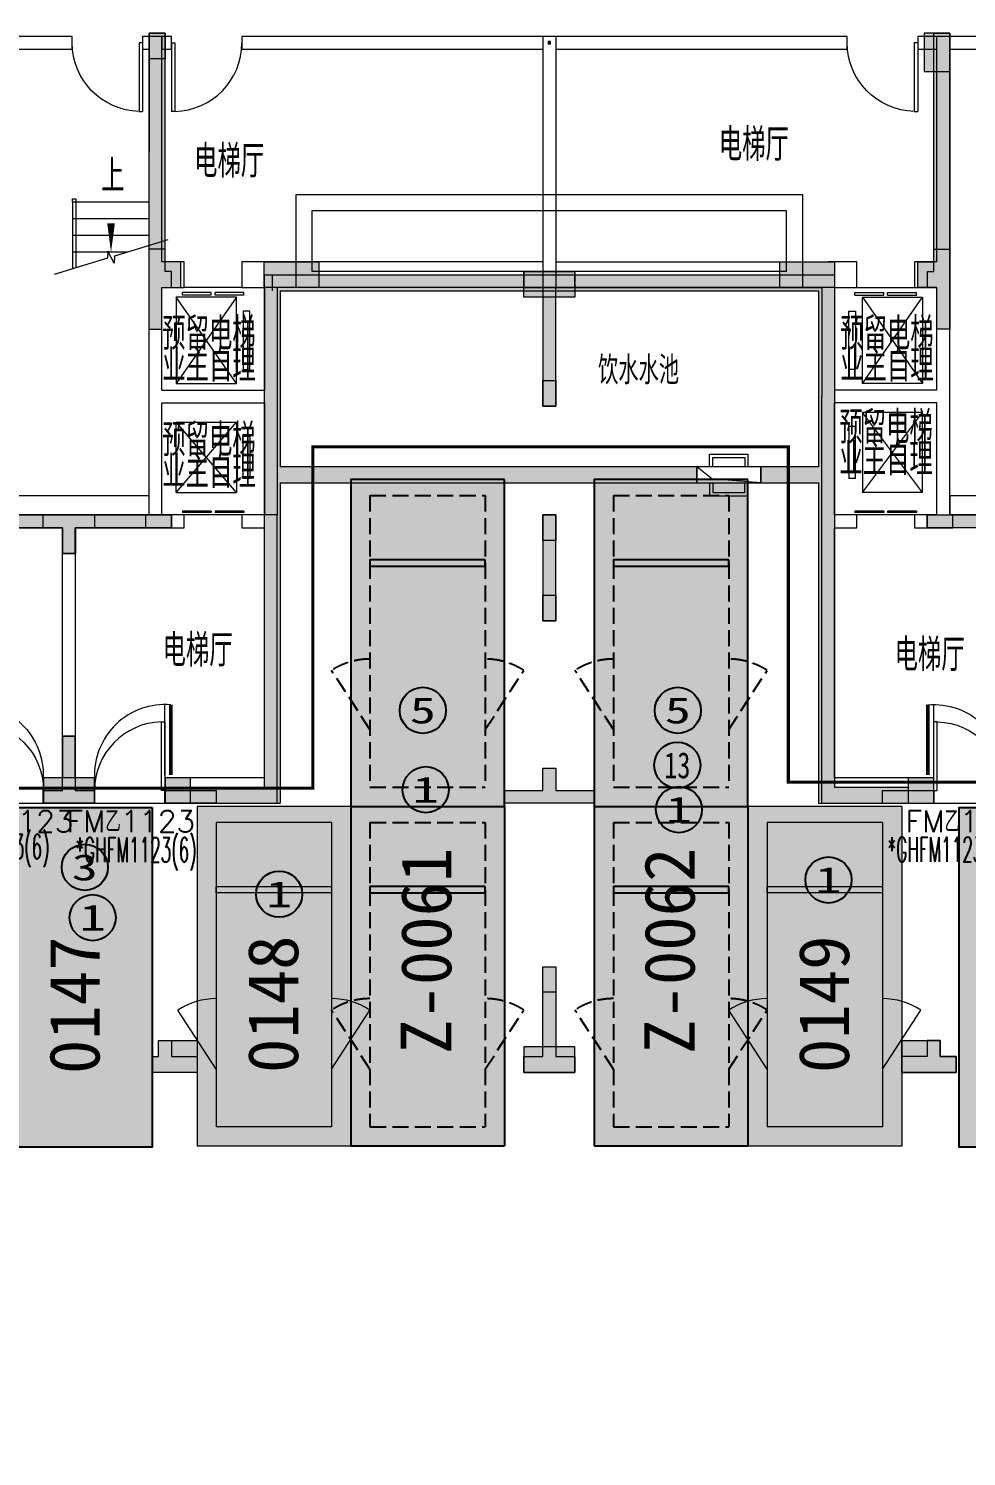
# Model space of a CAD drawing. Extents: x -264757 to 1033689, y 4049843 to 4347093.
# Drawn here: x -82086 to -67445, y 4205315 to 4227600 of the extents above; entities that cross this region are included whole.
import ezdxf
from ezdxf.enums import TextEntityAlignment as Align

# ---------------------------------------------------------------- set-up
doc = ezdxf.new("R2010")
doc.units = 0
doc.header["$LTSCALE"] = 1000
doc.header["$MEASUREMENT"] = 0
doc.linetypes.add('AX-01DK-PB01$1$A-001-车位参照B1$0$A-001-车位参照B1$0$A-001-车位参照B1$0$A-H4-001-基本图形$0$A-001-车位B1$0$DASH', pattern=[0.35, 0.25, -0.1])
doc.linetypes.add('DASH', pattern=[0.35, 0.25, -0.1])
doc.layers.get('0').update_dxf_attribs({"color": 8})
for name, color, linetype in [('AX-01DK-PB01$0$A-2-Text', 8, 'Continuous'), ('AX-01DK-PB01$0$AX-03CK-02-PB01$0$AX-03CK-02-PB01$0$PUB_HATCH', 8, 'Continuous'), ('PUB_HATCH', 8, 'Continuous'), ('不利因素13-紧邻铁爬梯', 7, 'Continuous'), ('不利因素3-紧邻房间出入口', 7, 'Continuous'), ('不利因素5-单面靠墙', 7, 'Continuous'), ('不利因素9-坡道上停车', 7, 'Continuous'), ('不可售车位', 255, 'Continuous'), ('子母车位', 7, 'Continuous'), ('普通车位', 7, 'Continuous')]:
    doc.layers.add(name, color=color, linetype=linetype)
doc.layers.add('AX-01DK-PB01$0$AX-001DK-01-PB01-02$0$A-3-WinF(Text)', color=8, linetype='Continuous', plot=False)
doc.layers.add('AX-01DK-PB01$0$AX-03CK-02-PB01$0$AX-03CK-02-PB01$0$WINDOW_TEXT', color=8, linetype='Continuous', plot=False)
doc.layers.add('无关图层', color=8, linetype='Continuous', lineweight=0)
doc.layers.add('车位归属楼栋范围线', color=7, linetype='Continuous', true_color=0x19e6c7)
doc.styles.add('AX-01DK-PB01$0$_TCH_DIM', font='SIMPLEX', dxfattribs={"bigfont": 'GBCBIG'})
doc.styles.add('AX-01DK-PB01$0$AX-001DK-01-PB01-02$0$_TCH_WINDOW', font='SIMPLEX', dxfattribs={"bigfont": 'GBCBIG'})
doc.styles.add('AX-01DK-PB01$0$AX-03CK-02-PB01$0$AX-03CK-02-PB01$0$_TCH_DIM', font='SIMPLEX', dxfattribs={"bigfont": 'GBCBIG'})
doc.styles.add('AX-01DK-PB01$0$AX-03CK-02-PB01$0$AX-03CK-02-PB01$0$_TCH_DIM_T3', font='SIMPLEX', dxfattribs={"width": 0.705882, "bigfont": 'GBCBIG'})
doc.styles.add('AX-01DK-PB01$0$Standard', font='gbenor.shx', dxfattribs={"bigfont": 'gbcbig.shx'})
doc.styles.add('AX-ACK-BIANH1$0$黑体', font='simhei.ttf')
doc.styles.add('AX-ACK-P01-WALL$0$黑体', font='simhei.ttf')
doc.styles.add('SX-ACK-PB01-WNC-ALL$0$黑体', font='simhei.ttf')
doc.styles.add('黑体', font='simhei.ttf')

# ---------------------------------------------------------------- blocks, each defined once
blk = doc.blocks.new('SX-ACK-PB01-WNC-ALL$0$20200722.21182536')
at = {"layer": '不利因素3-紧邻房间出入口', "true_color": 0xe4d218}
h = blk.add_hatch(color=52, dxfattribs=at)
h.dxf.hatch_style = 1
edge = h.paths.add_edge_path()
edge.add_arc((360, 360), 360, 0, 360)
at = {"layer": '不利因素3-紧邻房间出入口'}
blk.add_circle((360, 360), 360, dxfattribs=at)
at = {"layer": '不利因素3-紧邻房间出入口', "style": 'SX-ACK-PB01-WNC-ALL$0$黑体', "width": 1.390625}
blk.add_text('3', height=407, dxfattribs=at).set_placement((156, 156), (564, 156), align=Align.FIT)
blk = doc.blocks.new('SX-ACK-PB01-WNC-ALL$0$20200722.21183209')
at = {"layer": '不利因素5-单面靠墙', "true_color": 0x6d711d}
h = blk.add_hatch(color=66, dxfattribs=at)
h.dxf.hatch_style = 1
edge = h.paths.add_edge_path()
edge.add_arc((360, 360), 360, 0, 360)
at = {"layer": '不利因素5-单面靠墙'}
blk.add_circle((360, 360), 360, dxfattribs=at)
at = {"layer": '不利因素5-单面靠墙', "style": 'SX-ACK-PB01-WNC-ALL$0$黑体', "width": 1.390625}
blk.add_text('5', height=407, dxfattribs=at).set_placement((156, 156), (564, 156), align=Align.FIT)
blk = doc.blocks.new('20200722.22094563')
at = {"layer": '不利因素13-紧邻铁爬梯', "true_color": 0x9bc530}
h = blk.add_hatch(color=62, dxfattribs=at)
h.dxf.hatch_style = 1
edge = h.paths.add_edge_path()
edge.add_arc((360, 360), 360, 0, 360)
at = {"layer": '不利因素13-紧邻铁爬梯'}
blk.add_circle((360, 360), 360, dxfattribs=at)
at = {"layer": '不利因素13-紧邻铁爬梯', "style": '黑体', "width": 0.695313}
blk.add_text('13', height=407.3, dxfattribs=at).set_placement((156, 156), (564, 156), align=Align.FIT)
blk = doc.blocks.new('销控车位')
at = {"layer": '不可售车位', "true_color": 0x757b8a}
h = blk.add_hatch(color=8, dxfattribs=at)
h.dxf.hatch_style = 1
h.paths.add_polyline_path([(2400, 0), (2400, -5300), (0, -5300), (0, 0)])
at = {"layer": '不可售车位', "color": 8, "true_color": 0x757b8a}
blk.add_lwpolyline([(2400, 0), (2400, -5300), (0, -5300), (0, 0)], close=True, dxfattribs=at)
blk = doc.blocks.new('A$C2E116D47')
at = {"layer": '无关图层'}
for p, q in [((0, 600), (0, 0)), ((200, 600), (0, 600)), ((50, 550), (50, 50)), ((200, 550), (50, 550)), ((50, 50), (200, 50)), ((0, 0), (200, 0))]:
    blk.add_line(p, q, dxfattribs=at)
blk = doc.blocks.new('fasdfasdfasdfasdfasdf')
at = {"layer": '不利因素9-坡道上停车', "true_color": 0xe0aa15}
h = blk.add_hatch(color=42, dxfattribs=at)
h.dxf.hatch_style = 1
edge = h.paths.add_edge_path()
edge.add_arc((-119587, 4058555), 720, 0, 360)
at = {"layer": '不利因素9-坡道上停车'}
blk.add_circle((-119587, 4058555), 720, dxfattribs=at)
at = {"layer": '不利因素9-坡道上停车', "style": 'AX-ACK-P01-WALL$0$黑体', "width": 1.390625}
blk.add_text('1', height=815, dxfattribs=at).set_placement((-119994, 4058148), (-119180, 4058148), align=Align.FIT)
blk = doc.blocks.new('AX-01DK-PB01$0$AX-001DK-01-PP01$0$AX-001DK-01-PP01$0$$DORLIB2D$00000127')
at = {"layer": '无关图层'}
for points in [[(-0.533, 0.795), (-0.533, 0.69)], [(-0.033, 0.795), (-0.533, 0.795)], [(-0.033, 0.795), (-0.033, 0.69)], [(0.533, 0.795), (0.033, 0.795)], [(0.033, 0.795), (0.033, 0.69)], [(0.533, 0.795), (0.533, 0.69)], [(-0.033, 0.69), (-0.533, 0.69)], [(0.5, 0.5), (-0.5, 0.5)], [(0.533, 0.69), (0.033, 0.69)]]:
    blk.add_lwpolyline(points, dxfattribs=at)
blk = doc.blocks.new('AX-01DK-PB01$0$$DorLib2D$00000001')
at = {"layer": '无关图层'}
for p, q in [((0.45, 0.975), (0.5, 0.975)), ((0.45, 0), (0.45, 0.975)), ((0.5, 0), (0.5, 0.975)), ((0.5, 0), (0.45, 0))]:
    blk.add_line(p, q, dxfattribs=at)
at = {"layer": '无关图层', "lineweight": 13}
blk.add_arc((0.475, 0), 0.975, 91.4693, 180, dxfattribs=at)
blk = doc.blocks.new('AX-01DK-PB01$0$AX-03CK-02-PB01$0$AX-03CK-02-PB01$0$$U_DORLIB2D$00000009')
at = {"layer": '无关图层'}
blk.add_line((0.5, 0.219), (0.5, 1.213), dxfattribs=at)
at = {"layer": '无关图层', "const_width": 0.05}
blk.add_lwpolyline([(0.583, 0.219), (0.583, 1.219)], dxfattribs=at)
at = {"layer": '无关图层'}
blk.add_arc((0.5, 0.219), 1.001, 85.224, 182.3859, dxfattribs=at)
blk = doc.blocks.new('_FZH')
blk.add_lwpolyline([(-0.5, -0.5), (0.5, -0.5), (0.5, 0.5), (-0.5, 0.5)], close=True)
at = {"layer": 'PUB_HATCH'}
blk.add_solid([(-0.5, -0.5), (0.5, -0.5), (-0.5, 0.5), (0.5, 0.5)], dxfattribs=at)
blk = doc.blocks.new('A$C7e5eb487')
at = {"layer": '普通车位', "true_color": 0xf18f8e}
h = blk.add_hatch(color=11, dxfattribs=at)
h.dxf.hatch_style = 1
h.paths.add_polyline_path([(2400, 0), (2400, -5300), (0, -5300), (0, 0)])
blk = doc.blocks.new('A$C741380cb')
at = {"layer": '子母车位', "true_color": 0x0617f9}
h = blk.add_hatch(color=5, dxfattribs=at)
h.dxf.hatch_style = 1
h.paths.add_polyline_path([(2400, 0), (2400, -10400), (0, -10400), (0, 0)])

msp = doc.modelspace()

# ---------------------------------------------------------------- hatches: boundary and pattern name
at = {"layer": 'AX-01DK-PB01$0$AX-03CK-02-PB01$0$AX-03CK-02-PB01$0$PUB_HATCH'}
for points in [[(-78156.2, 4223508), (-78406.2, 4223758), (-78406.2, 4220633), (-78239.5, 4220633), (-78156.2, 4220758)], [(-78406.2, 4223758), (-78156.2, 4223508), (-69756.4, 4223507.1), (-69506.4, 4223757)], [(-78285.3, 4223508), (-78281.2, 4223508), (-78281.2, 4223758), (-78285.2, 4223758)], [(-69506.4, 4223757), (-69756.4, 4223507.1), (-69756.4, 4220758), (-69673, 4220633), (-69506.4, 4220633)], [(-78239.5, 4220633), (-78406.2, 4220633), (-78406.2, 4215758.4), (-78156.2, 4215508.5), (-78156.2, 4220508)], [(-78156.2, 4220508), (-71656.5, 4220508), (-71656.5, 4220758), (-78156.2, 4220758), (-78239.5, 4220633)], [(-69756.4, 4220758), (-70656.5, 4220758), (-70656.5, 4220508), (-69756.4, 4220508), (-69673, 4220633)], [(-69673, 4220633), (-69756.4, 4220508), (-69756.4, 4215507.5), (-69506.4, 4215757.6), (-69506.4, 4220633)], [(-81856.8, 4215507.9), (-81056.4, 4215508.1), (-81056.4, 4215908.1), (-81856.9, 4215907.9)], [(-79956.4, 4215907.8), (-79731.4, 4215907.9), (-79731.4, 4215908.2), (-79956.4, 4215908.2)], [(-79731.4, 4215508.6), (-79956.3, 4215508.5), (-79956.4, 4215907.8), (-79956.4, 4215508.2), (-79731.4, 4215508.2)], [(-79556.2, 4215758.3), (-79556.1, 4215508.6), (-79731.4, 4215508.6), (-79731.4, 4215508.2), (-78156.2, 4215508.5), (-78406.2, 4215758.4)], [(-68180.7, 4215508.1), (-68355.7, 4215508.1), (-68355.7, 4215757.7), (-69506.4, 4215757.6), (-69756.4, 4215507.5), (-68180.7, 4215507.8)], [(-67955.9, 4215507.8), (-67955.9, 4215508.1), (-68180.7, 4215508.1), (-68180.7, 4215507.8)]]:
    msp.add_hatch(color=256, dxfattribs=at).paths.add_polyline_path(points)
at = {"layer": '无关图层'}
h = msp.add_hatch(color=256, dxfattribs=at)
h.dxf.hatch_style = 1
h.paths.add_polyline_path([(-79856.6, 4223557.9), (-79856.6, 4223807.9), (-79955.7, 4223807.9), (-79955.7, 4227527.9), (-80205.7, 4227527.9), (-80206.6, 4223807.9), (-80206.6, 4222907.9), (-80006.6, 4222907.9), (-80006.6, 4223557.9)])
for points in [[(-79955.7, 4227527.9), (-79956.1, 4227127.9), (-80205.9, 4227127.9), (-80205.6, 4227527.9)], [(-67706.2, 4227527.9), (-68105.2, 4227527.9), (-68105.2, 4226927.9), (-67706.2, 4226927.9)], [(-79707.2, 4223958.4), (-79956.3, 4223957.1), (-79956.3, 4224158.4), (-80207.2, 4224158.4), (-80207.2, 4222908.1), (-80006.4, 4222908.1), (-80006.4, 4223557.9), (-79707.2, 4223558.4)], [(-68205.7, 4223958.4), (-67956.6, 4223957.1), (-67956.6, 4224158.4), (-67705.7, 4224158.4), (-67705.7, 4222908.1), (-67906.4, 4222908.1), (-67906.4, 4223557.9), (-68205.7, 4223558.4)], [(-78406.3, 4223958.1), (-77556.3, 4223958.1), (-77556.3, 4223558.1), (-78406.3, 4223558.1)], [(-74356.6, 4223808.1), (-73556.2, 4223808.1), (-73556.2, 4223408.1), (-74356.6, 4223408.1)], [(-70356.1, 4223958.1), (-69506.1, 4223958.1), (-69506.1, 4223558.1), (-70356.1, 4223558.1)], [(-73856.1, 4222108), (-73856.4, 4221708.1), (-74057.5, 4221708.1), (-74057.1, 4222108)], [(-81055.5, 4220008), (-81055.5, 4219808.1), (-81355.7, 4219808.1), (-81355.9, 4219408.1), (-81556.9, 4219408.1), (-81556.3, 4219808.1), (-81856.6, 4219808.1), (-81856.6, 4220008)], [(-80256.4, 4220007.5), (-79856.3, 4220008), (-79856.3, 4219807), (-80256.4, 4219806.5)], [(-73855.7, 4220008.1), (-73856.1, 4219608.1), (-74057.1, 4219608.1), (-74056.8, 4220008.1)], [(-67655.7, 4220007.5), (-68055.9, 4220008), (-68055.9, 4219807), (-67655.7, 4219806.5)], [(-73855.5, 4218758), (-73855.9, 4218358.1), (-74056.9, 4218358.1), (-74056.6, 4218758)], [(-81056.4, 4215908.1), (-81356.6, 4215908.1), (-81356.6, 4216558.1), (-81556.6, 4216558.1), (-81556.6, 4215908.1), (-81856.6, 4215908.1), (-81856.6, 4215508.1), (-81056.4, 4215508.1)], [(-74656.3, 4215708.1), (-74056.3, 4215708.1), (-74056.3, 4216058.1), (-73856.3, 4216058.1), (-73856.3, 4215708.1), (-73256.3, 4215708.1), (-73256.3, 4215508.1), (-74656.3, 4215508.1)], [(-79956.8, 4215709.1), (-79156.6, 4215709.6), (-79156.6, 4215508.6), (-79956.8, 4215508.1)], [(-68756.6, 4215708.6), (-67956.4, 4215709.1), (-67956.4, 4215508.1), (-68756.6, 4215507.5)], [(-73855.9, 4212958.1), (-73856.2, 4212558.1), (-74057.3, 4212558.1), (-74056.9, 4212958.1)], [(-80056.3, 4211808), (-79456.3, 4211808.1), (-79456.3, 4211308.1), (-80056.3, 4211308), (-80156.3, 4211308.1), (-80156.1, 4211558.1), (-80056.3, 4211558)], [(-73556.6, 4211709.1), (-74356.8, 4211709.1), (-74356.8, 4211309.1), (-73556.6, 4211309.1)], [(-68455.9, 4211808), (-67855.9, 4211808.1), (-67855.9, 4211558.1), (-67606.3, 4211558.1), (-67606.3, 4211308), (-68455.9, 4211308)]]:
    msp.add_hatch(color=256, dxfattribs=at).paths.add_polyline_path(points)
h = msp.add_hatch(color=256, dxfattribs=at)
h.dxf.hatch_style = 1
h.paths.add_polyline_path([(-68055.3, 4223557.9), (-68055.3, 4223807.9), (-67956.2, 4223807.9), (-67956.2, 4227527.9), (-67706.2, 4227527.9), (-67705.3, 4223807.9), (-67705.3, 4222907.9), (-67905.3, 4222907.9), (-67905.3, 4223557.9)])
h = msp.add_hatch(color=256, dxfattribs=at)
h.dxf.hatch_style = 1
h.paths.add_polyline_path([(-74056.4, 4221708.1), (-73856.4, 4221708.1), (-73856.4, 4223558.1), (-73556.6, 4223558.1), (-73556.6, 4223808.1), (-74356.6, 4223808.1), (-74356.6, 4223558.1), (-74056.4, 4223558.1)])
h = msp.add_hatch(color=256, dxfattribs=at)
h.dxf.hatch_style = 1
h.paths.add_polyline_path([(-79856.3, 4220008), (-83056.3, 4220008.1), (-83056.3, 4219808.1), (-81556.3, 4219808.1), (-81556.3, 4219408.1), (-81356.3, 4219408.1), (-81356.3, 4219808.1), (-79856.3, 4219808.1)])
h = msp.add_hatch(color=256, dxfattribs=at)
h.dxf.hatch_style = 1
h.paths.add_polyline_path([(-74056.3, 4218358.1), (-73856.3, 4218358.1), (-73856.3, 4220008.1), (-74056.3, 4220008.1)])
h = msp.add_hatch(color=256, dxfattribs=at)
h.dxf.hatch_style = 1
h.paths.add_polyline_path([(-68055.9, 4220008), (-64855.9, 4220008.1), (-64855.9, 4219808.1), (-66355.9, 4219808.1), (-66355.9, 4219408.1), (-66555.9, 4219408.1), (-66555.9, 4219808.1), (-68055.9, 4219808.1)])
h = msp.add_hatch(color=256, dxfattribs=at)
h.dxf.hatch_style = 1
h.paths.add_polyline_path([(-83756.6, 4215708.1), (-81556.6, 4215708.1), (-81556.6, 4216558.1), (-81356.6, 4216558.1), (-81356.6, 4215708.1), (-79156.6, 4215708.1), (-79156.6, 4215508.1), (-83756.6, 4215508.1)])
h.paths.add_polyline_path([(-81056.6, 4215508.1), (-79956.6, 4215508.1), (-79956.6, 4215708.1), (-81056.6, 4215708.1)])
h.paths.add_polyline_path([(-82956.4, 4215508.1), (-81856.6, 4215508.1), (-81856.6, 4215708.1), (-82956.4, 4215708.1)], flags=17)
h = msp.add_hatch(color=256, dxfattribs=at)
h.dxf.hatch_style = 1
h.paths.add_polyline_path([(-68756.6, 4215708.1), (-66556.6, 4215708.1), (-66556.6, 4216558.1), (-66356.6, 4216558.1), (-66356.6, 4215708.1), (-64156.6, 4215708.1), (-64156.6, 4215508.1), (-68756.6, 4215508.1)])
h.paths.add_polyline_path([(-66056.6, 4215508.1), (-64956.6, 4215508.1), (-64956.6, 4215708.1), (-66056.6, 4215708.1)])
h.paths.add_polyline_path([(-67956.4, 4215508.1), (-66856.6, 4215508.1), (-66856.6, 4215708.1), (-67956.4, 4215708.1)], flags=17)
h = msp.add_hatch(color=256, dxfattribs=at)
h.dxf.hatch_style = 1
h.paths.add_polyline_path([(-74356.3, 4211558.1), (-74056.3, 4211558.1), (-74056.3, 4212958.1), (-73856.3, 4212958.1), (-73856.3, 4211558.1), (-73556.3, 4211558.1), (-73556.3, 4211308.1), (-74356.3, 4211308.1)])
h = msp.add_hatch(color=256, dxfattribs=at)
h.dxf.hatch_style = 1
h.paths.add_polyline_path([(-80156.3, 4211308.1), (-80156.3, 4211558.1), (-80056.3, 4211558.1), (-80056.3, 4211808.1), (-79856.3, 4211808.1), (-79856.3, 4211558.1), (-79456.3, 4211558.1), (-79456.3, 4211308.1), (-79856.3, 4211308.1)])
h = msp.add_hatch(color=256, dxfattribs=at)
h.dxf.hatch_style = 1
h.paths.add_polyline_path([(-67606.3, 4211308.1), (-67606.3, 4211558.1), (-67856.3, 4211558.1), (-67856.3, 4211808.1), (-68056.3, 4211808.1), (-68056.3, 4211558.1), (-68456.3, 4211558.1), (-68456.3, 4211308.1), (-68056.3, 4211308.1)])

# ---------------------------------------------------------------- linework, layer by layer
at = {"layer": '子母车位', "color": 8, "linetype": 'AX-01DK-PB01$1$A-001-车位参照B1$0$A-001-车位参照B1$0$A-001-车位参照B1$0$A-H4-001-基本图形$0$A-001-车位B1$0$DASH'}
for p, q in [((-76756.5, 4220310, 0), (-74956.5, 4220310, 0)), ((-76756.5, 4220310, 0), (-76756.5, 4215760, 0)), ((-74956.5, 4220310, 0), (-74956.5, 4215760, 0)), ((-72956.4, 4220310, 0), (-71156.4, 4220310, 0)), ((-72956.4, 4220310, 0), (-72956.4, 4215760, 0)), ((-71156.4, 4220310, 0), (-71156.4, 4215760, 0)), ((-76756.5, 4215760, 0), (-74956.5, 4215760, 0)), ((-72956.4, 4215760, 0), (-71156.4, 4215760, 0)), ((-76756.4, 4215210, 0), (-74956.4, 4215210, 0)), ((-76756.4, 4215210, 0), (-76756.4, 4210460, 0)), ((-74956.4, 4215210, 0), (-74956.4, 4210460, 0)), ((-72956.4, 4215210, 0), (-71156.4, 4215210, 0)), ((-72956.4, 4215210, 0), (-72956.4, 4210460, 0)), ((-71156.4, 4215210, 0), (-71156.4, 4210460, 0)), ((-76756.4, 4210460, 0), (-74956.4, 4210460, 0)), ((-72956.4, 4210460, 0), (-71156.4, 4210460, 0))]:
    msp.add_line(p, q, dxfattribs=at)
at = {"layer": '子母车位', "color": 83}
for p, q in [((-77056.4, 4215460, 0), (-77056.4, 4210160, 0)), ((-77056.4, 4215460, 0), (-74656.4, 4215460, 0)), ((-74656.4, 4215460, 0), (-74656.4, 4210160, 0)), ((-73256.4, 4215460, 0), (-73256.4, 4210160, 0)), ((-73256.4, 4215460, 0), (-70856.4, 4215460, 0)), ((-70856.4, 4215460, 0), (-70856.4, 4210160, 0)), ((-77056.4, 4210160, 0), (-74656.4, 4210160, 0)), ((-73256.4, 4210160, 0), (-70856.4, 4210160, 0))]:
    msp.add_line(p, q, dxfattribs=at)
at = {"layer": '子母车位', "color": 83, "elevation": 0}
for points in [[(-74656.5, 4220560), (-77056.5, 4220560), (-77056.4, 4215460), (-74656.4, 4215460)], [(-70856.4, 4220560), (-73256.4, 4220560), (-73256.4, 4215460), (-70856.4, 4215460)]]:
    msp.add_lwpolyline(points, close=True, dxfattribs=at)
at = {"layer": '子母车位', "elevation": 0}
for points in [[(-74956.5, 4219310), (-76756.5, 4219310), (-76756.5, 4219210), (-74956.5, 4219210)], [(-71156.4, 4219310), (-72956.4, 4219310), (-72956.4, 4219210), (-71156.4, 4219210)], [(-74956.4, 4214210), (-76756.4, 4214210), (-76756.4, 4214110), (-74956.4, 4214110)], [(-71156.4, 4214210), (-72956.4, 4214210), (-72956.4, 4214110), (-71156.4, 4214110)]]:
    msp.add_lwpolyline(points, close=True, dxfattribs=at)
at = {"layer": '子母车位', "linetype": 'AX-01DK-PB01$1$A-001-车位参照B1$0$A-001-车位参照B1$0$A-001-车位参照B1$0$A-H4-001-基本图形$0$A-001-车位B1$0$DASH', "elevation": 0}
for points in [[(-76756.5, 4216660), (-77356.5, 4217582)], [(-74956.5, 4216660), (-74356.5, 4217582)], [(-72956.4, 4216660), (-73556.4, 4217581.9)], [(-71156.4, 4216660), (-70556.4, 4217581.9)], [(-76756.4, 4211360), (-77356.4, 4212282)], [(-74956.4, 4211360), (-74356.4, 4212282)], [(-72956.4, 4211360), (-73556.4, 4212281.9)], [(-71156.4, 4211360), (-70556.4, 4212281.9)]]:
    msp.add_lwpolyline(points, dxfattribs=at)
at = {"layer": '子母车位', "linetype": 'AX-01DK-PB01$1$A-001-车位参照B1$0$A-001-车位参照B1$0$A-001-车位参照B1$0$A-H4-001-基本图形$0$A-001-车位B1$0$DASH'}
for centre, start, end in [((-76756.5, 4216660, 0), 90, 123.05573), ((-74956.5, 4216660, 0), 56.94427, 90), ((-72956.4, 4216660, 0), 90, 123.05573), ((-71156.4, 4216660, 0), 56.94427, 90), ((-76756.4, 4211360, 0), 90, 123.05573), ((-74956.4, 4211360, 0), 56.94427, 90), ((-72956.4, 4211360, 0), 90, 123.05573), ((-71156.4, 4211360, 0), 56.94427, 90)]:
    msp.add_arc(centre, 1100, start, end, dxfattribs=at)
at = {"layer": '无关图层'}
for p, q in [((-81405.8, 4227477.9), (-82905.5, 4227477.9)), ((-81405.8, 4227277.9), (-81405.8, 4227477.9)), ((-80005.5, 4227477.9), (-80305.8, 4227477.9)), ((-80305.8, 4227477.9), (-80305.8, 4227277.9)), ((-79855.7, 4227477.9), (-80005.5, 4227477.9)), ((-80005.5, 4227477.9), (-80005.5, 4227277.9)), ((-80005.5, 4223957.9), (-80005.5, 4227477.9)), ((-79855.7, 4227277.9), (-79855.7, 4227477.9)), ((-73856.4, 4227477.9), (-78755.7, 4227477.9)), ((-78755.7, 4227477.9), (-78755.7, 4227277.9)), ((-74056.4, 4227477.9), (-74056.4, 4223557.9)), ((-69305.2, 4227477.9), (-74056.4, 4227477.9)), ((-73975.4, 4227358.9), (-73937.4, 4227396.9)), ((-73975.4, 4227396.9), (-73937.4, 4227358.9)), ((-73856.4, 4227477.9), (-73856.4, 4223557.9)), ((-69305.2, 4227277.9), (-69305.2, 4227477.9)), ((-67905.3, 4227477.9), (-68205.2, 4227477.9)), ((-68205.2, 4227477.9), (-68205.2, 4227277.9)), ((-66405.6, 4227477.9), (-67905.3, 4227477.9)), ((-67905.3, 4223957.9), (-67905.3, 4227477.9)), ((-67905.3, 4227277.9), (-67905.3, 4227477.9)), ((-82705.5, 4227277.9), (-81405.8, 4227277.9)), ((-80305.8, 4227277.9), (-80205.5, 4227277.9)), ((-80205.5, 4223657.9), (-80205.5, 4227277.9)), ((-80005.5, 4227277.9), (-79855.7, 4227277.9)), ((-78755.7, 4227277.9), (-74056.4, 4227277.9)), ((-74056.4, 4227277.9), (-74056.4, 4223957.9)), ((-73856.4, 4227277.9), (-73856.4, 4223957.9)), ((-73856.4, 4227277.9), (-69305.2, 4227277.9)), ((-68205.2, 4227277.9), (-67905.3, 4227277.9)), ((-67705.3, 4227277.9), (-66405.6, 4227277.9)), ((-67705.3, 4223657.9), (-67705.3, 4227277.9)), ((-81398.7, 4224889.9), (-81398.7, 4223850.2)), ((-81398.7, 4224889.9), (-81398.7, 4223850.2)), ((-80198.7, 4224889.9), (-81398.7, 4224889.9)), ((-80198.7, 4224629.9), (-81398.7, 4224629.9)), ((-80198.7, 4224369.9), (-81398.7, 4224369.9)), ((-80198.7, 4224214.2), (-80714.4, 4224057.7)), ((-80542.4, 4224109.9), (-81398.7, 4224109.9)), ((-80867.2, 4224011.4), (-81398.7, 4223850.2)), ((-79655.5, 4223957.9), (-80005.5, 4223957.9)), ((-79655.5, 4223557.9), (-79655.5, 4223957.9)), ((-78305.2, 4223957.9), (-78755.5, 4223957.9)), ((-78755.5, 4223957.9), (-78755.5, 4223557.9)), ((-78406.2, 4223758), (-78406.2, 4220633)), ((-78406.2, 4223758), (-69506.4, 4223757)), ((-74056.4, 4223957.9), (-78305.2, 4223957.9)), ((-78285.2, 4223758), (-78285.3, 4223508)), ((-78285.2, 4223758), (-78281.2, 4223758)), ((-73856.4, 4223957.9), (-69605.3, 4223957.9)), ((-69155.3, 4223957.9), (-69605.3, 4223957.9)), ((-69506.4, 4223757), (-69506.4, 4220633)), ((-69155.3, 4223557.9), (-69155.3, 4223957.9)), ((-67905.3, 4223957.9), (-68255.3, 4223957.9)), ((-68255.3, 4223957.9), (-68255.3, 4223557.9)), ((-80205.5, 4221857.9), (-80205.5, 4223657.9)), ((-80005.5, 4221957.9), (-80005.5, 4223557.9)), ((-80005.5, 4223557.9), (-79655.5, 4223557.9)), ((-78755.5, 4223557.9), (-78405.2, 4223557.9)), ((-78405.2, 4223557.9), (-78405.2, 4221957.9)), ((-78205.2, 4223557.9), (-78205.2, 4221857.9)), ((-73856.4, 4223557.9), (-78205.2, 4223557.9)), ((-74056.4, 4223557.9), (-69705.3, 4223557.9)), ((-69705.3, 4223557.9), (-69705.3, 4221857.9)), ((-69505.3, 4223557.9), (-69505.3, 4221957.9)), ((-69505.3, 4223557.9), (-69155.3, 4223557.9)), ((-68255.3, 4223557.9), (-67905.3, 4223557.9)), ((-67905.3, 4221957.9), (-67905.3, 4223557.9)), ((-67705.3, 4221857.9), (-67705.3, 4223657.9)), ((-78285.3, 4223508), (-78281.2, 4223508)), ((-78156.2, 4223508), (-78156.2, 4220758)), ((-78156.2, 4223508), (-69756.4, 4223507.1)), ((-69756.4, 4223507.1), (-69756.4, 4220758)), ((-80005.5, 4221957.9), (-78405.2, 4221957.9)), ((-67905.3, 4221957.9), (-69505.3, 4221957.9)), ((-80205.5, 4220007.9), (-80205.5, 4221857.9)), ((-80005.5, 4221757.9), (-78405.2, 4221757.9)), ((-80005.5, 4220007.9), (-80005.5, 4221757.9)), ((-78405.2, 4221757.9), (-78405.2, 4220007.9)), ((-78205.2, 4221857.9), (-78205.2, 4220007.9)), ((-69705.3, 4219907.9), (-69705.3, 4221857.9)), ((-67905.3, 4221757.9), (-69505.3, 4221757.9)), ((-69505.3, 4220007.9), (-69505.3, 4221757.9)), ((-67905.3, 4220007.9), (-67905.3, 4221757.9)), ((-67705.3, 4220007.9), (-67705.3, 4221857.9)), ((-68130.3, 4221607.9), (-69070.3, 4221607.9)), ((-69070.3, 4221607.9), (-69070.3, 4220357.9)), ((-69070.3, 4220357.9), (-68130.3, 4221607.9)), ((-68130.3, 4220357.9), (-69070.3, 4221607.9)), ((-68130.3, 4220357.9), (-68130.3, 4221607.9)), ((-79780.5, 4220357.9), (-79780.5, 4221457.9)), ((-79780.5, 4221457.9), (-78840.5, 4221457.9)), ((-78840.5, 4220357.9), (-79780.5, 4221457.9)), ((-79780.5, 4220357.9), (-78840.5, 4221457.9)), ((-78840.5, 4221457.9), (-78840.5, 4220357.9)), ((-69175.3, 4221387.9), (-69280.3, 4221387.9)), ((-69280.3, 4221387.9), (-69280.3, 4220577.9)), ((-69175.3, 4220577.9), (-69175.3, 4221387.9)), ((-78735.5, 4220577.9), (-78735.5, 4221237.9)), ((-78735.5, 4221237.9), (-78630.5, 4221237.9)), ((-78630.5, 4221237.9), (-78630.5, 4220577.9)), ((-78406.2, 4220633), (-78406.2, 4215758.4)), ((-71656.5, 4220758), (-78156.2, 4220758)), ((-71417.4, 4220570.7), (-71656.5, 4220758.3)), ((-71656.5, 4220508), (-71656.5, 4220758)), ((-70656.5, 4220758), (-71656.5, 4220758)), ((-69756.4, 4220758), (-70656.5, 4220758)), ((-70656.5, 4220758), (-70656.5, 4220508)), ((-69506.4, 4220633), (-69506.4, 4215757.6)), ((-78630.5, 4220577.9), (-78735.5, 4220577.9)), ((-78156.2, 4220508), (-71656.5, 4220508)), ((-78156.2, 4220508), (-78156.2, 4215508.5)), ((-71656.5, 4220508), (-70656.5, 4220508)), ((-70656.6, 4220508.1, 0), (-71417.4, 4220570.9)), ((-70656.5, 4220508), (-69756.4, 4220508)), ((-69756.4, 4220508), (-69756.4, 4215507.5)), ((-69175.3, 4220577.9), (-69280.3, 4220577.9)), ((-81455.2, 4220007.9), (-82705.5, 4220007.9)), ((-80205.5, 4220007.9), (-81455.2, 4220007.9)), ((-79655.5, 4220007.9), (-80005.5, 4220007.9)), ((-79655.5, 4219807.9), (-79655.5, 4220007.9)), ((-78205.3, 4220007.9), (-78755.5, 4220007.9)), ((-78755.5, 4220007.9), (-78755.5, 4219807.9)), ((-78205.2, 4220007.9), (-78405.2, 4220007.9)), ((-78205.3, 4215507.9), (-78205.3, 4220007.9)), ((-69155.3, 4220007.9), (-69505.3, 4220007.9)), ((-69155.3, 4219807.9), (-69155.3, 4220007.9)), ((-67905.3, 4220007.9), (-68255.3, 4220007.9)), ((-68255.3, 4220007.9), (-68255.3, 4219807.9)), ((-66455, 4220007.9), (-67705.3, 4220007.9)), ((-81555.2, 4219807.9), (-82805.5, 4219807.9)), ((-81555.2, 4215907.9), (-81555.2, 4219807.9)), ((-80105.5, 4219807.9), (-81355.2, 4219807.9)), ((-81355.2, 4215907.9), (-81355.2, 4219807.9)), ((-80105.5, 4219807.9), (-79655.5, 4219807.9)), ((-78755.5, 4219807.9), (-78405.3, 4219807.9)), ((-78405.3, 4215907.9), (-78405.3, 4219807.9)), ((-69705.3, 4215507.9), (-69705.3, 4219907.9)), ((-69505.3, 4215907.9), (-69505.3, 4219807.9)), ((-69505.3, 4219807.9), (-69155.3, 4219807.9)), ((-68255.3, 4219807.9), (-67805.3, 4219807.9)), ((-66555, 4219807.9), (-67805.3, 4219807.9)), ((-81056.4, 4215908.1), (-81856.9, 4215907.9)), ((-81856.9, 4215907.9), (-81856.8, 4215507.9)), ((-81555.2, 4215907.9), (-81855.1, 4215907.9)), ((-81855.1, 4215907.9), (-81855.1, 4215507.9)), ((-81055.4, 4215907.9), (-81355.2, 4215907.9)), ((-81056.4, 4215508.1), (-81056.4, 4215908.1)), ((-81055.4, 4215507.9), (-81055.4, 4215907.9)), ((-79731.4, 4215908.2), (-79956.4, 4215908.2)), ((-79956.4, 4215908.2), (-79956.4, 4215907.8)), ((-79956.4, 4215907.8), (-79956.4, 4215508.2)), ((-78405.3, 4215907.9), (-79955.4, 4215907.9)), ((-79955.4, 4215907.9), (-79955.4, 4215507.9)), ((-79731.4, 4215907.9), (-79731.4, 4215908.2)), ((-79556.2, 4215758.3), (-78406.2, 4215758.4)), ((-69506.4, 4215757.6), (-68355.7, 4215757.7)), ((-67955, 4215907.9), (-69505.3, 4215907.9)), ((-67955.9, 4215507.8), (-67955.9, 4215907.8)), ((-67955, 4215507.9), (-67955, 4215907.9)), ((-82956.8, 4215507.8), (-81856.8, 4215507.9)), ((-81856.8, 4215507.9), (-81056.4, 4215508.1)), ((-81855.1, 4215507.9), (-81455.2, 4215507.9)), ((-81455.2, 4215507.9), (-81055.4, 4215507.9)), ((-81056.4, 4215508.1), (-79956.4, 4215508.2)), ((-79956.4, 4215508.2), (-79731.4, 4215508.2)), ((-79955.4, 4215507.9), (-78205.3, 4215507.9)), ((-79731.4, 4215508.2), (-78156.2, 4215508.5)), ((-69756.4, 4215507.5), (-68180.7, 4215507.8)), ((-69705.3, 4215507.9), (-67955, 4215507.9)), ((-68180.7, 4215507.8), (-67955.9, 4215507.8)), ((-67955.9, 4215507.8), (-66855.9, 4215507.9)), ((-79456.4, 4215459.3), (-79456.4, 4210159.3, 0)), ((-77056.4, 4215459.3), (-79456.4, 4215459.3)), ((-77056.4, 4215459.3), (-77056.4, 4210159.3, 0)), ((-70856.4, 4215459.3), (-70856.4, 4210159.3, 0)), ((-68456.4, 4215459.3), (-70856.4, 4215459.3)), ((-68456.4, 4215459.3), (-68456.4, 4210159.3, 0)), ((-77356.4, 4215209.3), (-79156.4, 4215209.3)), ((-79156.4, 4215209.3), (-79156.4, 4210459.3, 0)), ((-77356.4, 4215209.3), (-77356.4, 4210459.3, 0)), ((-68756.4, 4215209.3), (-70556.4, 4215209.3)), ((-70556.4, 4215209.3), (-70556.4, 4210459.3, 0)), ((-68756.4, 4215209.3), (-68756.4, 4210459.3, 0)), ((-79156.4, 4214209.3), (-77356.4, 4214209.3)), ((-79156.4, 4214109.3), (-79156.4, 4214209.3)), ((-77356.4, 4214209.3), (-77356.4, 4214109.3)), ((-70556.4, 4214209.3), (-68756.4, 4214209.3)), ((-70556.4, 4214109.3), (-70556.4, 4214209.3)), ((-68756.4, 4214209.3), (-68756.4, 4214109.3)), ((-77356.4, 4214109.3), (-79156.4, 4214109.3)), ((-68756.4, 4214109.3), (-70556.4, 4214109.3)), ((-79156.4, 4211359.3), (-79756.4, 4212281.2)), ((-77356.4, 4211359.3), (-76756.4, 4212281.2)), ((-70556.4, 4211359.3), (-71156.4, 4212281.2)), ((-68756.4, 4211359.3), (-68156.4, 4212281.2)), ((-77356.4, 4210459.3, 0), (-79156.4, 4210459.3, 0)), ((-68756.4, 4210459.3, 0), (-70556.4, 4210459.3, 0)), ((-77056.4, 4210159.3, 0), (-79456.4, 4210159.3, 0)), ((-68456.4, 4210159.3, 0), (-70856.4, 4210159.3, 0))]:
    msp.add_line(p, q, dxfattribs=at)
for points in [[(-79856.6, 4223557.9), (-79856.6, 4223807.9), (-79955.7, 4223807.9), (-79955.7, 4227527.9), (-80205.7, 4227527.9), (-80206.6, 4223807.9), (-80206.6, 4222907.9), (-80006.6, 4222907.9), (-80006.6, 4223557.9)], [(-79955.7, 4227527.9), (-79956.1, 4227127.9), (-80205.9, 4227127.9), (-80205.6, 4227527.9)], [(-67706.2, 4227527.9), (-68105.2, 4227527.9), (-68105.2, 4226927.9), (-67706.2, 4226927.9)], [(-68055.3, 4223557.9), (-68055.3, 4223807.9), (-67956.2, 4223807.9), (-67956.2, 4227527.9), (-67706.2, 4227527.9), (-67705.3, 4223807.9), (-67705.3, 4222907.9), (-67905.3, 4222907.9), (-67905.3, 4223557.9)], [(-73975.4, 4227358.9), (-73937.4, 4227358.9), (-73937.4, 4227396.9), (-73975.4, 4227396.9)], [(-77906.7, 4223558), (-77906.7, 4225008), (-70007.1, 4225008), (-70007.1, 4223558)], [(-77656.7, 4223808), (-77656.7, 4224758), (-70257.1, 4224758), (-70257.1, 4223808)], [(-79707.2, 4223958.4), (-79956.3, 4223957.1), (-79956.3, 4224158.4), (-80207.2, 4224158.4), (-80207.2, 4222908.1), (-80006.4, 4222908.1), (-80006.4, 4223557.9), (-79707.2, 4223558.4)], [(-68205.7, 4223958.4), (-67956.6, 4223957.1), (-67956.6, 4224158.4), (-67705.7, 4224158.4), (-67705.7, 4222908.1), (-67906.4, 4222908.1), (-67906.4, 4223557.9), (-68205.7, 4223558.4)], [(-78406.3, 4223958.1), (-77556.3, 4223958.1), (-77556.3, 4223558.1), (-78406.3, 4223558.1)], [(-74356.6, 4223808.1), (-73556.2, 4223808.1), (-73556.2, 4223408.1), (-74356.6, 4223408.1)], [(-70356.1, 4223958.1), (-69506.1, 4223958.1), (-69506.1, 4223558.1), (-70356.1, 4223558.1)], [(-78840.5, 4223407.9), (-79780.5, 4223407.9), (-79780.5, 4222057.9), (-78840.5, 4222057.9)], [(-69070.3, 4223407.9), (-68130.3, 4223407.9), (-68130.3, 4222057.9), (-69070.3, 4222057.9)], [(-78630.5, 4223187.9), (-78735.5, 4223187.9), (-78735.5, 4222277.9), (-78630.5, 4222277.9)], [(-69280.3, 4223187.9), (-69175.3, 4223187.9), (-69175.3, 4222277.9), (-69280.3, 4222277.9)], [(-73856.1, 4222108), (-73856.4, 4221708.1), (-74057.5, 4221708.1), (-74057.1, 4222108)], [(-79856.3, 4220008), (-83056.3, 4220008.1), (-83056.3, 4219808.1), (-81556.3, 4219808.1), (-81556.3, 4219408.1), (-81356.3, 4219408.1), (-81356.3, 4219808.1), (-79856.3, 4219808.1)], [(-81055.5, 4220008), (-81055.5, 4219808.1), (-81355.7, 4219808.1), (-81355.9, 4219408.1), (-81556.9, 4219408.1), (-81556.3, 4219808.1), (-81856.6, 4219808.1), (-81856.6, 4220008)], [(-80256.4, 4220007.5), (-79856.3, 4220008), (-79856.3, 4219807), (-80256.4, 4219806.5)], [(-73855.7, 4220008.1), (-73856.1, 4219608.1), (-74057.1, 4219608.1), (-74056.8, 4220008.1)], [(-74056.3, 4218358.1), (-73856.3, 4218358.1), (-73856.3, 4220008.1), (-74056.3, 4220008.1)], [(-68055.9, 4220008), (-64855.9, 4220008.1), (-64855.9, 4219808.1), (-66355.9, 4219808.1), (-66355.9, 4219408.1), (-66555.9, 4219408.1), (-66555.9, 4219808.1), (-68055.9, 4219808.1)], [(-67655.7, 4220007.5), (-68055.9, 4220008), (-68055.9, 4219807), (-67655.7, 4219806.5)], [(-73855.5, 4218758), (-73855.9, 4218358.1), (-74056.9, 4218358.1), (-74056.6, 4218758)], [(-81856.6, 4215708.1), (-81556.6, 4215708.1), (-81556.6, 4216558.1), (-81356.6, 4216558.1), (-81356.6, 4215708.1), (-81056.4, 4215708.1), (-81056.4, 4215508.1), (-81856.6, 4215508.1)], [(-81056.4, 4215908.1), (-81356.6, 4215908.1), (-81356.6, 4216558.1), (-81556.6, 4216558.1), (-81556.6, 4215908.1), (-81856.6, 4215908.1), (-81856.6, 4215508.1), (-81056.4, 4215508.1)], [(-74656.3, 4215708.1), (-74056.3, 4215708.1), (-74056.3, 4216058.1), (-73856.3, 4216058.1), (-73856.3, 4215708.1), (-73256.3, 4215708.1), (-73256.3, 4215508.1), (-74656.3, 4215508.1)], [(-79956.8, 4215709.1), (-79156.6, 4215709.6), (-79156.6, 4215508.6), (-79956.8, 4215508.1)], [(-68756.6, 4215708.6), (-67956.4, 4215709.1), (-67956.4, 4215508.1), (-68756.6, 4215507.5)], [(-74356.3, 4211558.1), (-74056.3, 4211558.1), (-74056.3, 4212958.1), (-73856.3, 4212958.1), (-73856.3, 4211558.1), (-73556.3, 4211558.1), (-73556.3, 4211308.1), (-74356.3, 4211308.1)], [(-73855.9, 4212958.1), (-73856.2, 4212558.1), (-74057.3, 4212558.1), (-74056.9, 4212958.1)], [(-80156.3, 4211308.1), (-80156.3, 4211558.1), (-80056.3, 4211558.1), (-80056.3, 4211808.1), (-79856.3, 4211808.1), (-79856.3, 4211558.1), (-79456.3, 4211558.1), (-79456.3, 4211308.1), (-79856.3, 4211308.1)], [(-80056.3, 4211808), (-79456.3, 4211808.1), (-79456.3, 4211308.1), (-80056.3, 4211308), (-80156.3, 4211308.1), (-80156.1, 4211558.1), (-80056.3, 4211558)], [(-73556.6, 4211709.1), (-74356.8, 4211709.1), (-74356.8, 4211309.1), (-73556.6, 4211309.1)], [(-67606.3, 4211308.1), (-67606.3, 4211558.1), (-67856.3, 4211558.1), (-67856.3, 4211808.1), (-68056.3, 4211808.1), (-68056.3, 4211558.1), (-68456.3, 4211558.1), (-68456.3, 4211308.1), (-68056.3, 4211308.1)], [(-68455.9, 4211808), (-67855.9, 4211808.1), (-67855.9, 4211558.1), (-67606.3, 4211558.1), (-67606.3, 4211308), (-68455.9, 4211308)]]:
    msp.add_lwpolyline(points, close=True, dxfattribs=at)
for points in [[(-81398.7, 4224889.9), (-81398.7, 4224939.9), (-81348.7, 4224939.9), (-81348.7, 4223865.3)], [(-79911.6, 4224301.2), (-80744.9, 4224048.5), (-80750.9, 4223936.9), (-80847.3, 4224127.1), (-80852.5, 4224015.8), (-81685.8, 4223763.1)], [(-78840.5, 4222057.9), (-79780.5, 4223407.9)], [(-78840.5, 4223407.9), (-79780.5, 4222057.9)], [(-69070.3, 4222057.9), (-68130.3, 4223407.9)], [(-69070.3, 4223407.9), (-68130.3, 4222057.9)], [(-80205.5, 4220008.9), (-80205.5, 4220308.9), (-82705.5, 4220308.9), (-82705.5, 4220008.9), (-80205.5, 4220007.9), (-80205.5, 4220308.9)], [(-79780.5, 4220357.9), (-78840.5, 4220357.9)], [(-68130.3, 4220357.9), (-69070.3, 4220357.9)], [(-65205.3, 4220009), (-65205.3, 4220309), (-67705.3, 4220309), (-67705.3, 4220009), (-65205.3, 4220007.9), (-65205.3, 4220309)]]:
    msp.add_lwpolyline(points, dxfattribs=at)
msp.add_lwpolyline([(-80798.7, 4224889.9, 0, 0, 0), (-80798.7, 4224109.9, 0, 120, 0), (-80798.7, 4224559.9, 0, 0, 0)], format="xyseb", dxfattribs=at)
at = {"layer": '无关图层', "ltscale": 0.5}
msp.add_lwpolyline([(-74056.4, 4221708.1), (-73856.4, 4221708.1), (-73856.4, 4223558.1), (-73556.6, 4223558.1), (-73556.6, 4223808.1), (-74356.6, 4223808.1), (-74356.6, 4223558.1), (-74056.4, 4223558.1)], close=True, dxfattribs=at)
at = {"layer": '无关图层', "elevation": 0}
for points in [[(-71656.5, 4220508.2), (-70656.5, 4220508.3), (-70656.5, 4220758.5), (-71656.5, 4220758.3)], [(-71656.5, 4220508.2), (-70656.5, 4220508.3), (-70656.5, 4220758.3), (-71656.5, 4220758.3)]]:
    msp.add_lwpolyline(points, close=True, dxfattribs=at)
at = {"layer": '无关图层'}
for centre, major_axis, start_param, end_param in [((-79156.4, 4211359.3, 0), (-271.7, 1065.9), -0.2496251, 0.3273062), ((-77356.4, 4211359.3, 0), (365.6, 1037.5), -0.2381217, 0.3388096), ((-70556.4, 4211359.3, 0), (-271.7, 1065.9), -0.2496251, 0.3273062), ((-68756.4, 4211359.3, 0), (365.6, 1037.5), -0.2381217, 0.3388096)]:
    msp.add_ellipse(centre, major_axis=major_axis, ratio=1, start_param=start_param, end_param=end_param, dxfattribs=at)
at = {"layer": '车位归属楼栋范围线', "linetype": 'DASH', "ltscale": 5, "const_width": 50}
msp.add_lwpolyline([(-28828.7, 4204358), (-28828.7, 4215897.7), (-44378.7, 4215897.7), (-44378.7, 4220848.8), (-47561.8, 4220848.8), (-47561.8, 4215881.9), (-55250.5, 4215881.9), (-55250.5, 4221108), (-62711.7, 4221108), (-62711.7, 4215838.1), (-70226.3, 4215838.1), (-70226.3, 4221071.5), (-77647.6, 4221071.5), (-77647.6, 4215744), (-85245, 4215744), (-85245, 4221559.2), (-88757.3, 4221559.2), (-89059.6, 4221559.2), (-89059.6, 4170077)], dxfattribs=at)

# ---------------------------------------------------------------- block references
at = {"layer": '不利因素13-紧邻铁爬梯'}
msp.add_blockref('20200722.22094563', (-72318.2, 4215743), dxfattribs=at)
at = {"layer": '不利因素3-紧邻房间出入口'}
msp.add_blockref('SX-ACK-PB01-WNC-ALL$0$20200722.21182536', (-81568.9, 4214149.5), dxfattribs=at)
at = {"layer": '不利因素5-单面靠墙'}
for p in [(-76291.1, 4216598.9), (-72310.2, 4216598.9)]:
    msp.add_blockref('SX-ACK-PB01-WNC-ALL$0$20200722.21183209', p, dxfattribs=at)
at = {"layer": '不可售车位'}
for p in [(-82556.4, 4215443.1, 0), (-67556.4, 4215443.1, 0)]:
    msp.add_blockref('销控车位', p, dxfattribs=at)
at = {"layer": '子母车位', "rotation": 180.0000000000001}
for p in [(-74656.4, 4210160, 0), (-70856.4, 4210160, 0)]:
    msp.add_blockref('A$C741380cb', p, dxfattribs=at)
at = {"layer": '无关图层'}
ref = msp.add_blockref('AX-01DK-PB01$0$$DorLib2D$00000001', (-80855.8, 4227377.9), dxfattribs=dict(at, xscale=1100, yscale=-1100, zscale=200, rotation=359.9999999999605))
ref.add_attrib('A', 'FM乙1123', (-81916, 4227774.3), dxfattribs={"layer": 'AX-01DK-PB01$0$AX-001DK-01-PB01-02$0$A-3-WinF(Text)', "height": 337.59, "style": 'AX-01DK-PB01$0$AX-001DK-01-PB01-02$0$_TCH_WINDOW'})
ref = msp.add_blockref('AX-01DK-PB01$0$$DorLib2D$00000001', (-79305.7, 4227377.9), dxfattribs=dict(at, xscale=1100, yscale=1100, zscale=200, rotation=180))
ref.add_attrib('A', 'FM乙1123', (-80347, 4227782.8), dxfattribs={"layer": 'AX-01DK-PB01$0$AX-001DK-01-PB01-02$0$A-3-WinF(Text)', "height": 337.59, "style": 'AX-01DK-PB01$0$AX-001DK-01-PB01-02$0$_TCH_WINDOW'})
ref = msp.add_blockref('AX-01DK-PB01$0$$DorLib2D$00000001', (-68755.2, 4227377.9), dxfattribs=dict(at, xscale=1100, yscale=-1100, zscale=200, rotation=359.9999999991005))
ref.add_attrib('A', 'FM乙1123', (-69695.8, 4227782.8), dxfattribs={"layer": 'AX-01DK-PB01$0$AX-001DK-01-PB01-02$0$A-3-WinF(Text)', "height": 337.59, "style": 'AX-01DK-PB01$0$AX-001DK-01-PB01-02$0$_TCH_WINDOW'})
for name, p, xscale, yscale, zscale, rotation in [('AX-01DK-PB01$0$AX-001DK-01-PP01$0$AX-001DK-01-PP01$0$$DORLIB2D$00000127', (-79205.5, 4223757.9), -900, 400, 400, 180), ('AX-01DK-PB01$0$AX-001DK-01-PP01$0$AX-001DK-01-PP01$0$$DORLIB2D$00000127', (-68705.3, 4223757.9), -900, -400, 400, 359.999999999911), ('AX-01DK-PB01$0$AX-001DK-01-PP01$0$AX-001DK-01-PP01$0$$DORLIB2D$00000127', (-79205.5, 4219907.9), -900, -200, 200, 179.9999999925303), ('AX-01DK-PB01$0$AX-001DK-01-PP01$0$AX-001DK-01-PP01$0$$DORLIB2D$00000127', (-68705.3, 4219907.9), 900, 200, 200, 7.174070222237814e-09), ('_FZH', (-79756.3, 4215708.2), 399.3200610014764, 400.2355112551121, 400.2355112551121, 90.01600452784507)]:
    msp.add_blockref(name, p, dxfattribs=dict(at, xscale=xscale, yscale=yscale, zscale=zscale, rotation=rotation))
at = {"layer": '无关图层', "xscale": -1, "rotation": 90.01011209510472}
msp.add_blockref('A$C2E116D47', (-70856.4, 4220957.8), dxfattribs=at)
at = {"layer": '无关图层', "rotation": 90.01011209510469}
msp.add_blockref('A$C2E116D47', (-70856.3, 4220308.7, 0), dxfattribs=at)
at = {"layer": '无关图层'}
ref = msp.add_blockref('AX-01DK-PB01$0$AX-03CK-02-PB01$0$AX-03CK-02-PB01$0$$U_DORLIB2D$00000009', (-82406.8, 4215707.9), dxfattribs=dict(at, xscale=-1100, yscale=1100, zscale=400, rotation=0.008002269133875327))
ref.add_attrib('A', '*GHFM1123(6)', (-83649.5, 4214639.2), dxfattribs={"layer": 'AX-01DK-PB01$0$AX-03CK-02-PB01$0$AX-03CK-02-PB01$0$WINDOW_TEXT', "height": 386.75, "rotation": 0.008, "style": 'AX-01DK-PB01$0$AX-03CK-02-PB01$0$AX-03CK-02-PB01$0$_TCH_DIM_T3', "width": 0.49827})
ref = msp.add_blockref('AX-01DK-PB01$0$AX-03CK-02-PB01$0$AX-03CK-02-PB01$0$$U_DORLIB2D$00000009', (-80506.4, 4215708.1), dxfattribs=dict(at, xscale=1100, yscale=1100, zscale=400, rotation=0.008002269133875327))
ref.add_attrib('A', '*GHFM1123(6)', (-81353.8, 4214589.3), dxfattribs={"layer": 'AX-01DK-PB01$0$AX-03CK-02-PB01$0$AX-03CK-02-PB01$0$WINDOW_TEXT', "height": 386.75, "rotation": 0.008, "style": 'AX-01DK-PB01$0$AX-03CK-02-PB01$0$AX-03CK-02-PB01$0$_TCH_DIM_T3', "width": 0.49827})
ref = msp.add_blockref('AX-01DK-PB01$0$AX-03CK-02-PB01$0$AX-03CK-02-PB01$0$$U_DORLIB2D$00000009', (-67405.9, 4215707.9), dxfattribs=dict(at, xscale=-1100, yscale=1100, zscale=400, rotation=0.008002269133875327))
ref.add_attrib('A', '*GHFM1123(6)', (-68674.7, 4214594), dxfattribs={"layer": 'AX-01DK-PB01$0$AX-03CK-02-PB01$0$AX-03CK-02-PB01$0$WINDOW_TEXT', "height": 386.75, "rotation": 0.008, "style": 'AX-01DK-PB01$0$AX-03CK-02-PB01$0$AX-03CK-02-PB01$0$_TCH_DIM_T3', "width": 0.49827})
ref = msp.add_blockref('AX-01DK-PB01$0$$DorLib2D$00000001', (-82405.1, 4215707.9), dxfattribs=dict(at, xscale=1100, yscale=-1100, zscale=400, rotation=180.0000000004404))
ref.add_attrib('A', 'FM乙1123', (-83396.1, 4215057.9), dxfattribs={"layer": 'AX-01DK-PB01$0$AX-001DK-01-PB01-02$0$A-3-WinF(Text)', "height": 337.59, "style": 'AX-01DK-PB01$0$AX-001DK-01-PB01-02$0$_TCH_WINDOW'})
ref = msp.add_blockref('AX-01DK-PB01$0$$DorLib2D$00000001', (-80505.4, 4215707.9), dxfattribs=dict(at, xscale=-1100, yscale=-1100, zscale=400, rotation=179.9999999995595))
ref.add_attrib('A', 'FM乙1123', (-81496.3, 4215057.9), dxfattribs={"layer": 'AX-01DK-PB01$0$AX-001DK-01-PB01-02$0$A-3-WinF(Text)', "height": 337.59, "rotation": 360, "style": 'AX-01DK-PB01$0$AX-001DK-01-PB01-02$0$_TCH_WINDOW'})
ref = msp.add_blockref('AX-01DK-PB01$0$$DorLib2D$00000001', (-67405, 4215707.9), dxfattribs=dict(at, xscale=1100, yscale=-1100, zscale=400, rotation=180.0000000004404))
ref.add_attrib('A', 'FM乙1123', (-68395.9, 4215057.9), dxfattribs={"layer": 'AX-01DK-PB01$0$AX-001DK-01-PB01-02$0$A-3-WinF(Text)', "height": 337.59, "style": 'AX-01DK-PB01$0$AX-001DK-01-PB01-02$0$_TCH_WINDOW'})
at = {"layer": '无关图层', "xscale": 399.7650216259062, "yscale": 399.6980569530278, "zscale": 399.6980569530278}
msp.add_blockref('_FZH', (-68155.8, 4215707.9), dxfattribs=at)
at = {"layer": '普通车位', "extrusion": (0, 0, -1), "zscale": -0.9999999999999998, "rotation": 180}
for p in [(79456.4, 4210159.3, 0), (70856.4, 4210159.3, 0)]:
    msp.add_blockref('A$C7e5eb487', p, dxfattribs=at)
at = {"layer": '车位归属楼栋范围线', "xscale": 0.5, "yscale": 0.5, "zscale": 0.5}
for p in [(-16093, 2186443.1, 0), (-12140.1, 2186132.4, 0), (-9806.3, 2185034.2, 0), (-18380.4, 2184812, 0), (-21292.2, 2184445.9, 0)]:
    msp.add_blockref('fasdfasdfasdfasdfasdf', p, dxfattribs=at)

# ---------------------------------------------------------------- texts
at = {"layer": 'AX-01DK-PB01$0$A-2-Text', "color": 7, "style": 'AX-01DK-PB01$0$_TCH_DIM'}
msp.add_text('上', height=506.4, dxfattribs=at).set_placement((-80955.1, 4225047.4))
at = {"layer": '无关图层'}
for s, height, style, p in [('电梯厅', 506.38, 'AX-01DK-PB01$0$Standard', (-71311.3, 4225535.1)), ('电梯厅', 506.38, 'AX-01DK-PB01$0$Standard', (-79502.5, 4225274.7)), ('预留电梯', 506.38, 'AX-01DK-PB01$0$Standard', (-79999.1, 4222584.4)), ('预留电梯', 506.38, 'AX-01DK-PB01$0$Standard', (-69416.1, 4222584.5)), ('业主自理', 506.38, 'AX-01DK-PB01$0$Standard', (-79999.1, 4222090.1)), ('业主自理', 506.38, 'AX-01DK-PB01$0$Standard', (-69416.1, 4222090.1)), ('饮水水池', 438.87, 'AX-01DK-PB01$0$AX-03CK-02-PB01$0$AX-03CK-02-PB01$0$_TCH_DIM', (-73195.4, 4222048.6, 0)), ('预留电梯', 506.38, 'AX-01DK-PB01$0$Standard', (-69429.1, 4221123.1)), ('预留电梯', 506.38, 'AX-01DK-PB01$0$Standard', (-79999.1, 4220925.9)), ('业主自理', 506.38, 'AX-01DK-PB01$0$Standard', (-69429.1, 4220628.7)), ('业主自理', 506.38, 'AX-01DK-PB01$0$Standard', (-79999.1, 4220431.5)), ('电梯厅', 506.38, 'AX-01DK-PB01$0$Standard', (-79994.1, 4217641.8)), ('电梯厅', 506.38, 'AX-01DK-PB01$0$Standard', (-68567.4, 4217571))]:
    msp.add_text(s, height=height, dxfattribs=dict(at, style=style)).set_placement(p)
at = {"layer": '无关图层', "style": 'AX-ACK-BIANH1$0$黑体'}
for s, p in [('Z-0061', (-75487.2, 4211598.1, 0)), ('Z-0062', (-71687.1, 4211598.1, 0)), ('0147', (-80977.3, 4211282.5, 0)), ('0148', (-77877.3, 4211299.4, 0)), ('0149', (-69277.3, 4211298.7))]:
    msp.add_text(s, height=788.61, rotation=90, dxfattribs=at).set_placement(p)

doc.saveas('drawing.dxf')
